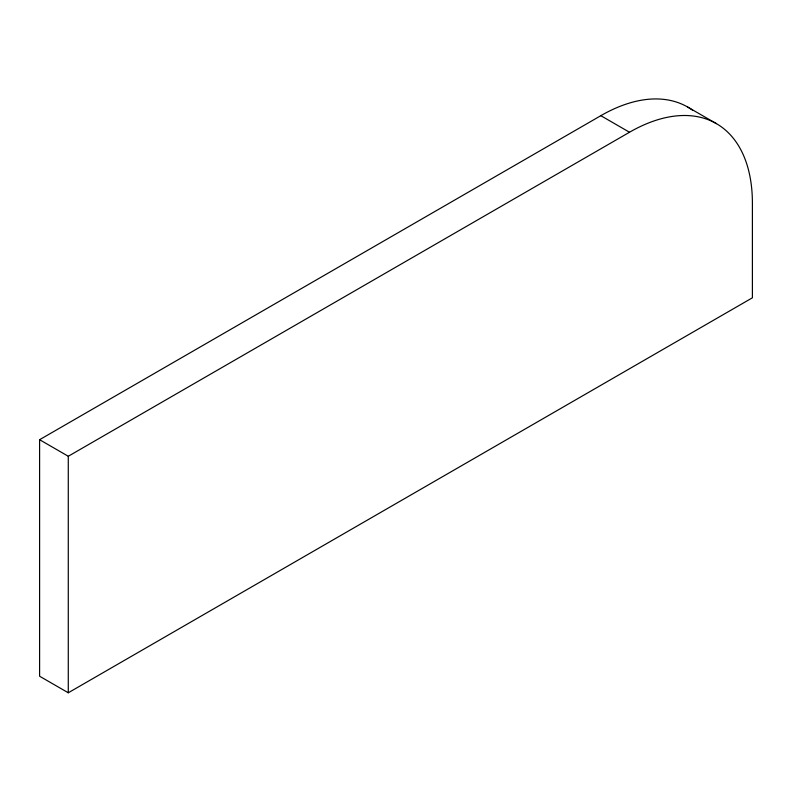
<?xml version="1.0" encoding="UTF-8"?>
<svg xmlns="http://www.w3.org/2000/svg" width="792" height="792" viewBox="0 0 792 792"><rect width="100%" height="100%" fill="white"/><g stroke="black" fill="none" stroke-linecap="round" stroke-linejoin="round"><path stroke-width="1.19" d="M600.831 115.681L629.501 132.244A173.804 100.346 -60 0 1 752.4 203.197L752.4 297.802L68.28 692.782L39.6 676.219L39.6 439.708L600.831 115.681A173.804 100.346 -60 0 1 692.743 110.326M39.6 439.708L68.28 456.261L629.501 132.244M687.733 107.078L716.404 123.631M68.28 456.261L68.28 692.782"/></g></svg>
